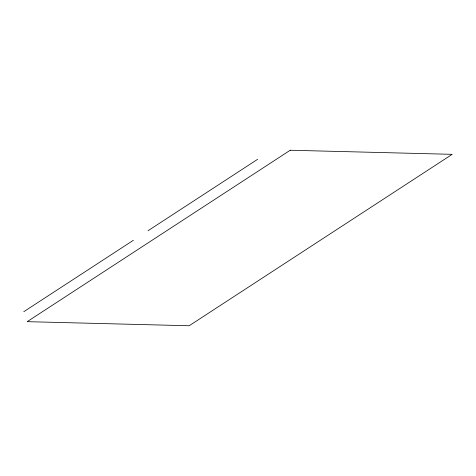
<?xml version="1.0" encoding="UTF-8"?>
<svg xmlns="http://www.w3.org/2000/svg" width="476" height="476" viewBox="0 0 476 476"><rect width="100%" height="100%" fill="white"/><g stroke="black" fill="none" stroke-linecap="round" stroke-linejoin="round"><path stroke-width="0.71" d="M23.8 311.691L133.399 240.267M148.012 230.741L257.611 159.317M290.223 150.243L27.186 321.669L189.162 325.757L452.2 154.331L290.223 150.243"/></g></svg>
